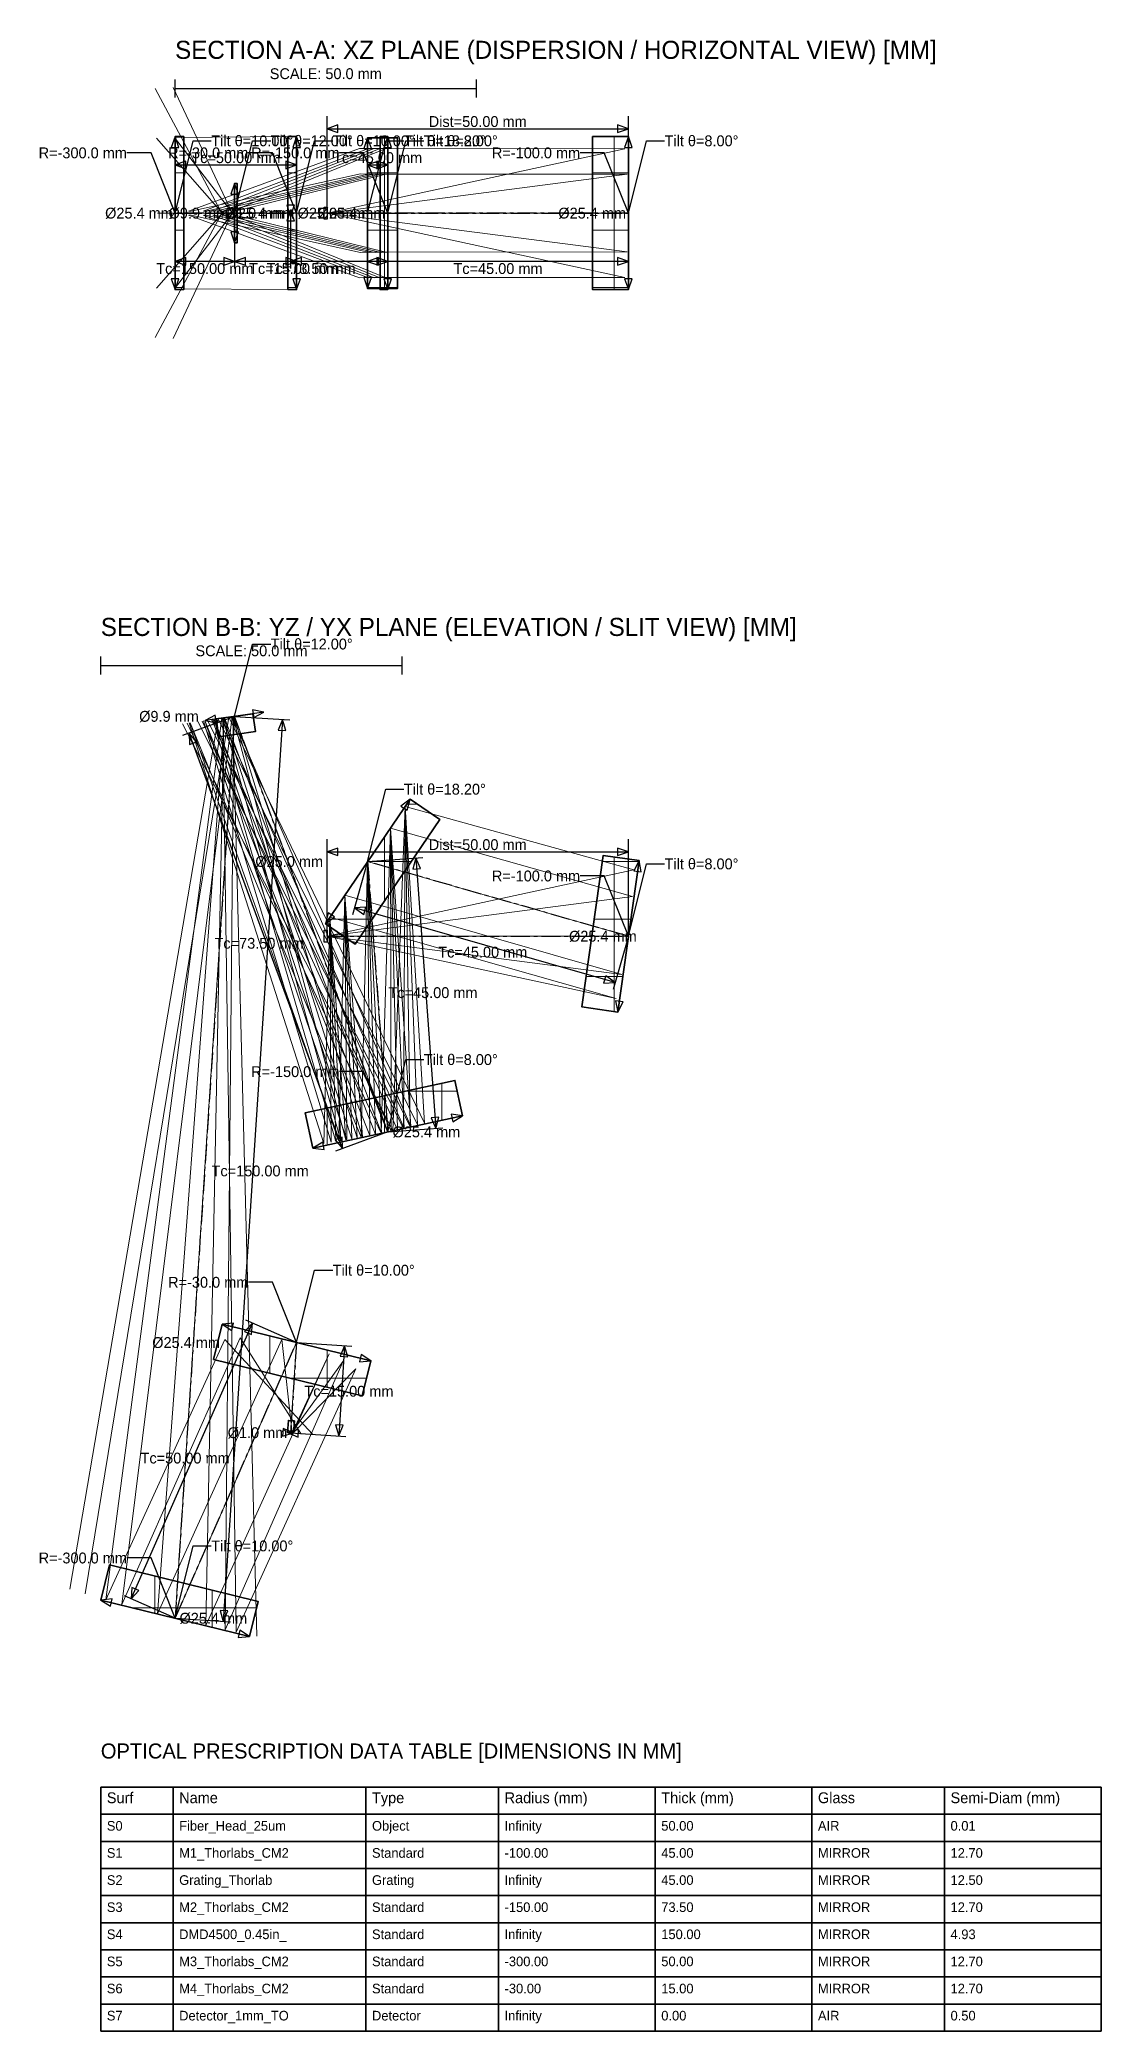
# Model space of a CAD drawing. Header units: metres. Extents: x -48 to 128, y -242 to 89.
import ezdxf
from ezdxf.enums import TextEntityAlignment as Align

# ---------------------------------------------------------------- set-up
doc = ezdxf.new("R2010")
doc.units = ezdxf.units.M
doc.linetypes.add('CENTER', pattern=[5.08, 3.175, -0.635, 0.635, -0.635])
for name, color, linetype, lineweight in [('ANNOTATIONS', 3, 'CONTINUOUS', 25), ('DIMENSIONS_LINEAR', 4, 'CONTINUOUS', 25), ('DIMENSIONS_RADIAL', 6, 'CONTINUOUS', 25), ('OPTICAL_AXIS', 1, 'CENTER', 25), ('OPTICS_COMPONENTS', 2, 'CONTINUOUS', 35), ('OPTICS_HATCH', 8, 'CONTINUOUS', 13), ('RAYS_785NM', 1, 'CONTINUOUS', 18), ('RAYS_850NM', 3, 'CONTINUOUS', 18), ('RAYS_900NM', 5, 'CONTINUOUS', 18), ('TITLE_BLOCK', 7, 'CONTINUOUS', 35)]:
    doc.layers.add(name, color=color, linetype=linetype, lineweight=lineweight)
doc.styles.add('OpenSansCondensed-Light', font='OpenSansCondensed-Light.ttf')
doc.dimstyles.new('EZDXF', dxfattribs={"dimtxt": 0.25, "dimasz": 0.175, "dimexe": 0.375, "dimexo": 0.125, "dimgap": 0.1, "dimtad": 1, "dimlfac": 100, "dimzin": 12, "dimdsep": 46, "dimtxsty": 'OpenSansCondensed-Light', "dimblk": 'ARCHTICK', "dimcen": 2.5, "dimazin": 3, "dimtfac": 0.5, "dimtmove": 2, "dimatfit": 3})

# ---------------------------------------------------------------- blocks, each defined once
blk = doc.blocks.new('_ARCHTICK')
at = {"color": 0, "linetype": 'BYBLOCK', "const_width": 0.15}
blk.add_lwpolyline([(-0.5, -0.5), (0.5, 0.5)], dxfattribs=at)

msp = doc.modelspace()

# ---------------------------------------------------------------- hatches: boundary and pattern name
at = {"layer": 'OPTICS_HATCH'}
h = msp.add_hatch(dxfattribs=at)
h.set_pattern_fill('ANSI37', scale=3, angle=45)
h.paths.add_polyline_path([(-25.21, 72.7), (-25.21, 47.3), (-23.78, 47.3), (-23.78, 72.7)])
h = msp.add_hatch(dxfattribs=at)
h.set_pattern_fill('ANSI37', scale=3, angle=45)
h.paths.add_polyline_path([(-5.06, 72.7), (-5.06, 47.3), (-6.49, 47.3), (-6.49, 72.7)])
h = msp.add_hatch(dxfattribs=at)
h.set_pattern_fill('ANSI37', scale=3, angle=45)
h.paths.add_polyline_path([(6.74, 72.5), (6.74, 47.5), (11.71, 47.5), (11.71, 72.5)])
h = msp.add_hatch(dxfattribs=at)
h.set_pattern_fill('ANSI37', scale=3, angle=45)
h.paths.add_polyline_path([(10.06, 72.7), (10.06, 47.3), (8.79, 47.3), (8.79, 72.7)])
h = msp.add_hatch(dxfattribs=at)
h.set_pattern_fill('ANSI37', scale=3, angle=45)
h.paths.add_polyline_path([(50, 72.7), (50, 47.3), (44.06, 47.3), (44.06, 72.7)])
h = msp.add_hatch(dxfattribs=at)
h.set_pattern_fill('ANSI37', scale=3, angle=45)
h.paths.add_polyline_path([(-15.35, 64.93), (-15.35, 55.07), (-14.92, 55.07), (-14.92, 64.93)])
h = msp.add_hatch(dxfattribs=at)
h.set_pattern_fill('ANSI37', scale=3, angle=45)
h.paths.add_polyline_path([(-18.4, -23.95), (-12.31, -23.07), (-11.88, -26.04), (-17.97, -26.92)])
h = msp.add_hatch(dxfattribs=at)
h.set_pattern_fill('ANSI37', scale=3, angle=45)
h.paths.add_polyline_path([(-0.28, -57.93), (13.77, -37.26), (18.73, -40.63), (4.68, -61.31)])
h = msp.add_hatch(dxfattribs=at)
h.set_pattern_fill('ANSI37', scale=3, angle=45)
h.paths.add_polyline_path([(51.77, -47.42), (48.23, -72.58), (42.29, -71.74), (45.83, -46.59)])
h = msp.add_hatch(dxfattribs=at)
h.set_pattern_fill('ANSI37', scale=3, angle=45)
h.paths.add_polyline_path([(22.48, -89.78), (-2.35, -95.16), (-3.62, -89.3), (21.21, -83.92)])
h = msp.add_hatch(dxfattribs=at)
h.set_pattern_fill('ANSI37', scale=3, angle=45)
h.paths.add_polyline_path([(-17.39, -124.4), (7.28, -130.45), (5.85, -136.28), (-18.82, -130.23)])
h = msp.add_hatch(dxfattribs=at)
h.set_pattern_fill('ANSI37', scale=3, angle=45)
h.paths.add_polyline_path([(-12.87, -176.21), (-37.54, -170.16), (-36.12, -164.34), (-11.45, -170.38)])

# ---------------------------------------------------------------- linework, layer by layer
at = {"layer": 'ANNOTATIONS'}
for p, q in [((-25.21, 79.2), (-25.21, 82.2)), ((-25.21, 80.7), (24.79, 80.7)), ((24.79, 79.2), (24.79, 82.2)), ((-37.54, -16.57), (-37.54, -13.57)), ((-37.54, -15.07), (12.46, -15.07)), ((12.46, -16.57), (12.46, -13.57))]:
    msp.add_line(p, q, dxfattribs=at)
for points in [[(0, 61), (0, 59), (-0.5, 59), (-0.5, 61)], [(0, -59), (0, -61), (-0.5, -61), (-0.5, -59)]]:
    msp.add_lwpolyline(points, close=True, dxfattribs=at)
at = {"layer": 'DIMENSIONS_LINEAR'}
for p, q in [((0, 60), (0, 76.1)), ((50, 60), (50, 76.1)), ((0, 74), (50, 74)), ((-25.21, 47.3), (-25.21, 72.7)), ((-5.06, 47.3), (-5.06, 72.7)), ((6.74, 47.5), (6.74, 72.5)), ((10.06, 47.3), (10.06, 72.7)), ((50, 47.3), (50, 72.7)), ((-25.21, 60), (-25.21, 69.2)), ((-25.21, 68), (-5.06, 68)), ((-5.06, 60), (-5.06, 69.2)), ((6.74, 60), (6.74, 69.2)), ((6.74, 68), (10.06, 68)), ((10.06, 60), (10.06, 69.2)), ((-15.35, 55.07), (-15.35, 64.93)), ((-25.21, 60), (-25.21, 50.8)), ((-15.35, 60), (-15.35, 50.8)), ((-15.35, 60), (-15.35, 50.8)), ((-6.04, 59.5), (-6.04, 60.5)), ((-6.04, 60), (-6.04, 50.8)), ((-5.06, 60), (-5.06, 50.8)), ((6.74, 60), (6.74, 50.8)), ((10.06, 60), (10.06, 50.8)), ((50, 60), (50, 50.8)), ((-15.35, 52), (-25.21, 52)), ((10.06, 52), (-15.35, 52)), ((-5.06, 52), (-6.04, 52)), ((50, 52), (6.74, 52)), ((-10.48, -22.8), (-20.23, -24.21)), ((-15.35, -23.51), (-23.99, -26.69)), ((2.56, -95.24), (-22.86, -26.28)), ((-7.37, -24.03), (-17.23, -173.71)), ((-15.35, -23.51), (-6.17, -24.11)), ((13.77, -37.26), (-0.28, -57.93)), ((0, -60), (0, -43.9)), ((0, -46), (50, -46)), ((50, -60), (50, -43.9)), ((6.74, -47.6), (4.21, -56.44)), ((6.74, -47.6), (15.92, -46.92)), ((14.72, -47.01), (18.04, -91.88)), ((48.23, -72.58), (51.77, -47.42)), ((47.79, -67.69), (4.54, -55.29)), ((50, -60), (47.46, -68.84)), ((-2.35, -95.16), (22.48, -89.78)), ((10.06, -92.47), (1.43, -95.66)), ((10.06, -92.47), (19.24, -91.79)), ((-32.53, -169.96), (-12.38, -124.2)), ((7.28, -130.45), (-17.39, -124.4)), ((-5.06, -127.43), (-13.48, -123.72)), ((-5.06, -127.43), (4.12, -128.03)), ((2.92, -127.95), (1.94, -142.92)), ((-6.54, -142.36), (-5.54, -142.43)), ((-6.04, -142.39), (3.14, -143)), ((-37.54, -170.16), (-12.87, -176.21)), ((-25.21, -173.18), (-33.63, -169.48)), ((-25.21, -173.18), (-16.03, -173.79))]:
    msp.add_line(p, q, dxfattribs=at)
for points in [[(0, 74), (1.8, 73.37), (1.8, 74.63)], [(50, 74), (48.2, 74.63), (48.2, 73.37)], [(-25.21, 72.7), (-25.84, 70.9), (-24.58, 70.9)], [(-5.06, 72.7), (-5.69, 70.9), (-4.43, 70.9)], [(6.74, 72.5), (6.11, 70.7), (7.37, 70.7)], [(10.06, 72.7), (9.43, 70.9), (10.69, 70.9)], [(50, 72.7), (49.37, 70.9), (50.63, 70.9)], [(-25.21, 68), (-23.41, 67.37), (-23.41, 68.63)], [(-5.06, 68), (-6.86, 68.63), (-6.86, 67.37)], [(6.74, 68), (8.54, 67.37), (8.54, 68.63)], [(10.06, 68), (8.26, 68.63), (8.26, 67.37)], [(-15.35, 64.93), (-15.98, 63.13), (-14.72, 63.13)], [(-6.04, 59.5), (-5.41, 61.3), (-6.67, 61.3)], [(-6.04, 60.5), (-6.67, 58.7), (-5.41, 58.7)], [(-15.35, 55.07), (-14.72, 56.87), (-15.98, 56.87)], [(-25.21, 52), (-23.41, 51.37), (-23.41, 52.63)], [(-15.35, 52), (-17.15, 52.63), (-17.15, 51.37)], [(-15.35, 52), (-13.55, 51.37), (-13.55, 52.63)], [(-5.06, 52), (-6.86, 52.63), (-6.86, 51.37)], [(-6.04, 52), (-4.24, 51.37), (-4.24, 52.63)], [(6.74, 52), (8.54, 51.37), (8.54, 52.63)], [(10.06, 52), (8.26, 52.63), (8.26, 51.37)], [(50, 52), (48.2, 52.63), (48.2, 51.37)], [(-25.21, 47.3), (-24.58, 49.1), (-25.84, 49.1)], [(-5.06, 47.3), (-4.43, 49.1), (-5.69, 49.1)], [(6.74, 47.5), (7.37, 49.3), (6.11, 49.3)], [(10.06, 47.3), (10.69, 49.1), (9.43, 49.1)], [(50, 47.3), (50.63, 49.1), (49.37, 49.1)], [(-10.48, -22.8), (-12.35, -22.44), (-12.17, -23.68)], [(-22.86, -26.28), (-22.83, -28.18), (-21.65, -27.75)], [(-20.23, -24.21), (-18.36, -24.58), (-18.54, -23.33)], [(-7.37, -24.03), (-8.12, -25.79), (-6.86, -25.87)], [(13.77, -37.26), (12.24, -38.39), (13.28, -39.1)], [(0, -46), (1.8, -46.63), (1.8, -45.37)], [(50, -46), (48.2, -45.37), (48.2, -46.63)], [(14.72, -47.01), (14.23, -48.85), (15.48, -48.75)], [(51.77, -47.42), (50.89, -49.12), (52.14, -49.29)], [(-0.28, -57.93), (1.25, -56.8), (0.21, -56.09)], [(4.54, -55.29), (6.09, -56.39), (6.44, -55.18)], [(47.79, -67.69), (46.24, -66.59), (45.89, -67.8)], [(48.23, -72.58), (49.11, -70.88), (47.86, -70.71)], [(18.04, -91.88), (18.54, -90.04), (17.28, -90.13)], [(22.48, -89.78), (20.58, -89.55), (20.85, -90.78)], [(-2.35, -95.16), (-0.45, -95.4), (-0.72, -94.17)], [(2.56, -95.24), (2.53, -93.33), (1.34, -93.77)], [(-17.39, -124.4), (-15.8, -125.44), (-15.5, -124.22)], [(-12.38, -124.2), (-13.68, -125.59), (-12.53, -126.1)], [(2.92, -127.95), (2.18, -129.71), (3.43, -129.79)], [(7.28, -130.45), (5.68, -129.41), (5.38, -130.63)], [(-5.54, -142.43), (-7.3, -141.68), (-7.38, -142.94)], [(-6.54, -142.36), (-4.79, -143.11), (-4.71, -141.85)], [(1.94, -142.92), (2.69, -141.16), (1.43, -141.08)], [(-32.53, -169.96), (-31.23, -168.57), (-32.38, -168.06)], [(-37.54, -170.16), (-35.95, -171.2), (-35.65, -169.98)], [(-17.23, -173.71), (-16.48, -171.96), (-17.74, -171.87)], [(-12.87, -176.21), (-14.47, -175.17), (-14.77, -176.39)]]:
    msp.add_lwpolyline(points, close=True, dxfattribs=at)
at = {"layer": 'OPTICAL_AXIS'}
for p, q in [((-15.35, 60), (-25.21, 60)), ((-25.21, 60), (-5.06, 60)), ((10.06, 60), (-15.35, 60)), ((-5.06, 60), (-6.04, 60)), ((0, 60), (50, 60)), ((50, 60), (6.74, 60)), ((6.74, 60), (10.06, 60)), ((-15.35, -23.51), (-25.21, -173.18)), ((10.06, -92.47), (-15.35, -23.51)), ((50, -60), (6.74, -47.6)), ((6.74, -47.6), (10.06, -92.47)), ((0, -60), (50, -60)), ((-25.21, -173.18), (-5.06, -127.43)), ((-5.06, -127.43), (-6.04, -142.39))]:
    msp.add_line(p, q, dxfattribs=at)
at = {"layer": 'OPTICS_COMPONENTS'}
for points in [[(-25.21, 72.7), (-25.21, 47.3), (-23.78, 47.3), (-23.78, 72.7)], [(-5.06, 72.7), (-5.06, 47.3), (-6.49, 47.3), (-6.49, 72.7)], [(6.74, 72.5), (6.74, 47.5), (11.71, 47.5), (11.71, 72.5)], [(10.06, 72.7), (10.06, 47.3), (8.79, 47.3), (8.79, 72.7)], [(50, 72.7), (50, 47.3), (44.06, 47.3), (44.06, 72.7)], [(-15.35, 64.93), (-15.35, 55.07), (-14.92, 55.07), (-14.92, 64.93)], [(-6.04, 60.5), (-6.04, 59.5), (-5.91, 59.5), (-5.91, 60.5)], [(-18.4, -23.95), (-12.31, -23.07), (-11.88, -26.04), (-17.97, -26.92)], [(-0.28, -57.93), (13.77, -37.26), (18.73, -40.63), (4.68, -61.31)], [(51.77, -47.42), (48.23, -72.58), (42.29, -71.74), (45.83, -46.59)], [(22.48, -89.78), (-2.35, -95.16), (-3.62, -89.3), (21.21, -83.92)], [(-17.39, -124.4), (7.28, -130.45), (5.85, -136.28), (-18.82, -130.23)], [(-5.54, -142.43), (-6.54, -142.36), (-6.41, -140.36), (-5.41, -140.43)], [(-12.87, -176.21), (-37.54, -170.16), (-36.12, -164.34), (-11.45, -170.38)]]:
    msp.add_lwpolyline(points, close=True, dxfattribs=at)
at = {"layer": 'RAYS_785NM'}
for p, q in [((-15.59, 59.64), (-25.55, 80.83)), ((-25.33, 72.55), (-6.43, 72.69)), ((-15.44, 59.74), (-25.33, 72.55)), ((6.87, 70.75), (-20.53, 60.35)), ((9.78, 70.75), (-15.59, 60.36)), ((0, 60), (49.42, 70.67)), ((0, 60), (49.42, 70.67)), ((6.61, 70.71), (9.78, 70.75)), ((6.61, 70.71), (6.87, 70.75)), ((49.42, 70.67), (6.61, 70.71)), ((49.42, 70.67), (6.61, 70.71)), ((7.03, 66.54), (-20.36, 60.26)), ((9.96, 66.54), (-15.44, 60.26)), ((0, 60), (49.79, 66.45)), ((0, 60), (49.79, 66.45)), ((6.69, 66.49), (9.96, 66.54)), ((6.69, 66.49), (7.03, 66.54)), ((49.79, 66.45), (6.69, 66.49)), ((49.79, 66.45), (6.69, 66.49)), ((-15.59, 60.36), (-25.55, 39.17)), ((-15.44, 60.26), (-25.33, 47.45)), ((-15.35, 60), (-25.21, 60)), ((-25.21, 60), (-5.06, 60)), ((6.87, 49.25), (-20.53, 59.65)), ((7.03, 53.46), (-20.36, 59.74)), ((7.12, 60), (-20.27, 60)), ((9.78, 49.25), (-15.59, 59.64)), ((9.96, 53.46), (-15.44, 59.74)), ((10.06, 60), (-15.35, 60)), ((-5.06, 60), (-6.04, 60)), ((0, 60), (49.42, 49.33)), ((0, 60), (49.79, 53.55)), ((0, 60), (50, 60)), ((0, 60), (49.42, 49.33)), ((0, 60), (49.79, 53.55)), ((0, 60), (50, 60)), ((50, 60), (6.74, 60)), ((6.74, 60), (10.06, 60)), ((50, 60), (6.74, 60)), ((6.74, 60), (7.12, 60)), ((49.79, 53.55), (6.69, 53.51)), ((49.79, 53.55), (6.69, 53.51)), ((6.69, 53.51), (9.96, 53.46)), ((6.69, 53.51), (7.03, 53.46)), ((-25.33, 47.45), (-6.43, 47.31)), ((49.42, 49.33), (6.61, 49.29)), ((49.42, 49.33), (6.61, 49.29)), ((6.61, 49.29), (9.78, 49.25)), ((6.61, 49.29), (6.87, 49.25)), ((-16.32, -23.65), (-40.13, -169.12)), ((-15.72, -23.56), (-34.03, -170.88)), ((-15.35, -23.51), (-25.21, -173.18)), ((12.67, -91.88), (-21.45, -24.39)), ((10.65, -92.34), (-20.74, -24.29)), ((0.7, -94.19), (-20.48, -24.25)), ((3.28, -93.78), (-20.3, -24.22)), ((7.12, -93.08), (-20.27, -24.22)), ((-15.45, -23.52), (-16.9, -175.1)), ((16.18, -91.01), (-16.32, -23.65)), ((13.93, -91.58), (-15.72, -23.56)), ((3.13, -93.81), (-15.65, -23.55)), ((-15.65, -23.55), (-11.66, -176.17)), ((5.91, -93.31), (-15.45, -23.52)), ((10.06, -92.47), (-15.35, -23.51)), ((12.96, -38.45), (12.67, -91.88)), ((50.93, -49), (12.96, -38.45)), ((12.96, -38.45), (16.18, -91.01)), ((50.93, -49), (12.96, -38.45)), ((50.7, -53.43), (10.51, -42.05)), ((10.51, -42.05), (13.93, -91.58)), ((50.7, -53.43), (10.51, -42.05)), ((10.51, -42.05), (10.65, -92.34)), ((0, -60), (50.93, -49)), ((0, -60), (50.93, -49)), ((50, -60), (6.74, -47.6)), ((6.74, -47.6), (10.06, -92.47)), ((50, -60), (6.74, -47.6)), ((6.74, -47.6), (7.12, -93.08)), ((0, -60), (50.7, -53.43)), ((0, -60), (50.7, -53.43)), ((48.9, -66.33), (2.95, -53.17)), ((2.95, -53.17), (5.91, -93.31)), ((48.9, -66.33), (2.95, -53.17)), ((2.95, -53.17), (3.28, -93.78)), ((47.98, -70.36), (0.48, -56.81)), ((0.48, -56.81), (3.13, -93.81)), ((47.98, -70.36), (0.48, -56.81)), ((0.48, -56.81), (0.7, -94.19)), ((0, -60), (47.98, -70.36)), ((0, -60), (48.9, -66.33)), ((0, -60), (50, -60)), ((0, -60), (47.98, -70.36)), ((0, -60), (48.9, -66.33)), ((0, -60), (50, -60)), ((-34.03, -170.88), (-14.4, -126.64)), ((-25.21, -173.18), (-5.06, -127.43)), ((-14.4, -126.64), (-4.35, -142.5)), ((-5.06, -127.43), (-6.04, -142.39)), ((-16.9, -175.1), (2.69, -130.52)), ((2.69, -130.52), (-5.88, -142.4))]:
    msp.add_line(p, q, dxfattribs=at)
at = {"layer": 'RAYS_850NM'}
for p, q in [((-17.28, 59.65), (-28.54, 80.66)), ((-17.13, 59.74), (-28.29, 72.45)), ((5.4, 70.75), (-22.99, 60.35)), ((8.79, 70.75), (-17.28, 60.35)), ((0, 60), (49.42, 70.67)), ((0, 60), (49.42, 70.67)), ((6.61, 70.71), (5.4, 70.75)), ((6.61, 70.71), (8.79, 70.75)), ((49.42, 70.67), (6.61, 70.71)), ((49.42, 70.67), (6.61, 70.71)), ((5.55, 66.54), (-22.81, 60.26)), ((8.96, 66.54), (-17.13, 60.26)), ((0, 60), (49.79, 66.45)), ((0, 60), (49.79, 66.45)), ((6.69, 66.49), (5.55, 66.54)), ((6.69, 66.49), (8.96, 66.54)), ((49.79, 66.45), (6.69, 66.49)), ((49.79, 66.45), (6.69, 66.49)), ((-17.28, 60.35), (-28.54, 39.34)), ((-17.13, 60.26), (-28.29, 47.55)), ((-17.04, 60), (-28.15, 60)), ((-28.15, 60), (-7.49, 60)), ((5.4, 49.25), (-22.99, 59.65)), ((5.55, 53.46), (-22.81, 59.74)), ((5.64, 60), (-22.7, 60)), ((8.79, 49.25), (-17.28, 59.65)), ((8.96, 53.46), (-17.13, 59.74)), ((9.06, 60), (-17.04, 60)), ((-7.49, 60), (-5.76, 60)), ((0, 60), (49.42, 49.33)), ((0, 60), (49.79, 53.55)), ((0, 60), (50, 60)), ((0, 60), (49.42, 49.33)), ((0, 60), (49.79, 53.55)), ((0, 60), (50, 60)), ((6.74, 60), (5.64, 60)), ((50, 60), (6.74, 60)), ((6.74, 60), (9.06, 60)), ((50, 60), (6.74, 60)), ((6.69, 53.51), (5.55, 53.46)), ((49.79, 53.55), (6.69, 53.51)), ((49.79, 53.55), (6.69, 53.51)), ((6.69, 53.51), (8.96, 53.46)), ((6.61, 49.29), (5.4, 49.25)), ((49.42, 49.33), (6.61, 49.29)), ((49.42, 49.33), (6.61, 49.29)), ((6.61, 49.29), (8.79, 49.25)), ((-18.08, -23.9), (-42.68, -168.34)), ((-17.45, -23.81), (-36.73, -170.12)), ((-17.04, -23.75), (-28.15, -172.45)), ((10.89, -92.29), (-23.99, -24.76)), ((9, -92.7), (-23.23, -24.65)), ((-0.52, -94.37), (-22.88, -24.6)), ((1.96, -94), (-22.71, -24.57)), ((5.64, -93.36), (-22.7, -24.57)), ((-17.11, -23.76), (-20.11, -174.39)), ((14.99, -91.32), (-18.08, -23.9)), ((12.81, -91.85), (-17.45, -23.81)), ((2.3, -93.94), (-17.31, -23.79)), ((-17.31, -23.79), (-15.07, -175.48)), ((5.01, -93.48), (-17.11, -23.76)), ((9.06, -92.69), (-17.04, -23.75)), ((12.96, -38.45), (10.89, -92.29)), ((50.93, -49), (12.96, -38.45)), ((12.96, -38.45), (14.99, -91.32)), ((50.93, -49), (12.96, -38.45)), ((10.51, -42.05), (9, -92.7)), ((50.7, -53.43), (10.51, -42.05)), ((10.51, -42.05), (12.81, -91.85)), ((50.7, -53.43), (10.51, -42.05)), ((0, -60), (50.93, -49)), ((0, -60), (50.93, -49)), ((6.74, -47.6), (5.64, -93.36)), ((50, -60), (6.74, -47.6)), ((6.74, -47.6), (9.06, -92.69)), ((50, -60), (6.74, -47.6)), ((0, -60), (50.7, -53.43)), ((0, -60), (50.7, -53.43)), ((2.95, -53.17), (1.96, -94)), ((48.9, -66.33), (2.95, -53.17)), ((2.95, -53.17), (5.01, -93.48)), ((48.9, -66.33), (2.95, -53.17)), ((0.48, -56.81), (-0.52, -94.37)), ((47.98, -70.36), (0.48, -56.81)), ((0.48, -56.81), (2.3, -93.94)), ((47.98, -70.36), (0.48, -56.81)), ((0, -60), (47.98, -70.36)), ((0, -60), (48.9, -66.33)), ((0, -60), (50, -60)), ((0, -60), (47.98, -70.36)), ((0, -60), (48.9, -66.33)), ((0, -60), (50, -60)), ((-36.73, -170.12), (-16.98, -126.95)), ((-28.15, -172.45), (-7.49, -126.94)), ((-16.98, -126.95), (-2.39, -142.63)), ((-7.49, -126.94), (-5.76, -142.41)), ((-20.11, -174.39), (0.33, -129.3)), ((-15.07, -175.48), (4.75, -131.81)), ((0.33, -129.3), (-5.77, -142.41)), ((4.75, -131.81), (-5.64, -142.42))]:
    msp.add_line(p, q, dxfattribs=at)
at = {"layer": 'RAYS_900NM'}
for p, q in [((7.8, 70.75), (-18.96, 60.35)), ((0, 60), (49.42, 70.67)), ((6.61, 70.71), (7.8, 70.75)), ((49.42, 70.67), (6.61, 70.71)), ((7.97, 66.54), (-18.8, 60.26)), ((0, 60), (49.79, 66.45)), ((6.69, 66.49), (7.97, 66.54)), ((49.79, 66.45), (6.69, 66.49)), ((7.8, 49.25), (-18.96, 59.65)), ((7.97, 53.46), (-18.8, 59.74)), ((8.06, 60), (-18.71, 60)), ((0, 60), (49.42, 49.33)), ((0, 60), (49.79, 53.55)), ((0, 60), (50, 60)), ((50, 60), (6.74, 60)), ((6.74, 60), (8.06, 60)), ((49.79, 53.55), (6.69, 53.51)), ((6.69, 53.51), (7.97, 53.46)), ((49.42, 49.33), (6.61, 49.29)), ((6.61, 49.29), (7.8, 49.25)), ((13.8, -91.61), (-19.82, -24.15)), ((11.7, -92.11), (-19.15, -24.06)), ((1.48, -94.07), (-18.95, -24.03)), ((4.12, -93.64), (-18.76, -24)), ((8.06, -92.89), (-18.71, -23.99)), ((50.93, -49), (12.96, -38.45)), ((12.96, -38.45), (13.8, -91.61)), ((50.7, -53.43), (10.51, -42.05)), ((10.51, -42.05), (11.7, -92.11)), ((0, -60), (50.93, -49)), ((50, -60), (6.74, -47.6)), ((6.74, -47.6), (8.06, -92.89)), ((0, -60), (50.7, -53.43)), ((48.9, -66.33), (2.95, -53.17)), ((2.95, -53.17), (4.12, -93.64)), ((47.98, -70.36), (0.48, -56.81)), ((0.48, -56.81), (1.48, -94.07)), ((0, -60), (47.98, -70.36)), ((0, -60), (48.9, -66.33)), ((0, -60), (50, -60))]:
    msp.add_line(p, q, dxfattribs=at)
at = {"layer": 'TITLE_BLOCK'}
for p, q in [((-37.54, -201.21), (128.46, -201.21)), ((-37.54, -201.21), (-37.54, -241.71)), ((-25.54, -201.21), (-25.54, -241.71)), ((6.46, -201.21), (6.46, -241.71)), ((28.46, -201.21), (28.46, -241.71)), ((54.46, -201.21), (54.46, -241.71)), ((80.46, -201.21), (80.46, -241.71)), ((102.46, -201.21), (102.46, -241.71)), ((128.46, -201.21), (128.46, -241.71)), ((-37.54, -205.71), (128.46, -205.71)), ((-37.54, -210.21), (128.46, -210.21)), ((-37.54, -214.71), (128.46, -214.71)), ((-37.54, -219.21), (128.46, -219.21)), ((-37.54, -223.71), (128.46, -223.71)), ((-37.54, -228.21), (128.46, -228.21)), ((-37.54, -232.71), (128.46, -232.71)), ((-37.54, -237.21), (128.46, -237.21)), ((-37.54, -241.71), (128.46, -241.71))]:
    msp.add_line(p, q, dxfattribs=at)

# ---------------------------------------------------------------- texts
at = {"layer": 'ANNOTATIONS'}
for s, p in [('SECTION A-A: XZ PLANE (DISPERSION / HORIZONTAL VIEW) [MM]', (-25.21, 84.7)), ('SECTION B-B: YZ / YX PLANE (ELEVATION / SLIT VIEW) [MM]', (-37.54, -11.07))]:
    msp.add_text(s, height=3, dxfattribs=at).set_placement(p, align=Align.BOTTOM_LEFT)
for p in [(-0.21, 81.7), (-12.54, -14.07)]:
    msp.add_text('SCALE: 50.0 mm', height=1.8, dxfattribs=at).set_placement(p, align=Align.BOTTOM_CENTER)
for s, p in [('Tilt θ=10.00°', (-19.21, 72)), ('Tilt θ=12.00°', (-9.35, 72)), ('Tilt θ=10.00°', (0.94, 72)), ('Tilt θ=18.20°', (12.74, 72)), ('Tilt θ=8.00°', (16.06, 72)), ('Tilt θ=8.00°', (56, 72)), ('Tilt θ=12.00°', (-9.35, -11.51)), ('Tilt θ=18.20°', (12.74, -35.6)), ('Tilt θ=8.00°', (56, -48)), ('Tilt θ=8.00°', (16.06, -80.47)), ('Tilt θ=10.00°', (0.94, -115.43)), ('Tilt θ=10.00°', (-19.21, -161.18))]:
    msp.add_text(s, height=1.8, dxfattribs=at).set_placement(p, align=Align.MIDDLE_LEFT)
at = {"layer": 'DIMENSIONS_LINEAR'}
for s, p in [('Dist=50.00 mm', (25, 75.2)), ('Tc=50.00 mm', (-15.13, 69.2)), ('Tc=45.00 mm', (8.4, 69.2)), ('%%c25.4 mm', (-31.21, 60)), ('%%c9.9 mm', (-21.35, 60)), ('%%c1.0 mm', (-12.04, 60)), ('%%c25.4 mm', (-11.06, 60)), ('%%c25.0 mm', (0.74, 60)), ('%%c25.4 mm', (4.06, 60)), ('%%c25.4 mm', (44, 60)), ('Tc=150.00 mm', (-20.28, 50.8)), ('Tc=15.00 mm', (-5.55, 50.8)), ('Tc=73.50 mm', (-2.64, 50.8)), ('Tc=45.00 mm', (28.37, 50.8)), ('%%c9.9 mm', (-26.23, -23.51)), ('Dist=50.00 mm', (25, -44.8)), ('%%c25.0 mm', (-6.28, -47.6)), ('%%c25.4 mm', (45.77, -60)), ('Tc=73.50 mm', (-11.28, -61.17)), ('Tc=45.00 mm', (25.84, -62.64)), ('Tc=45.00 mm', (17.58, -69.36)), ('%%c25.4 mm', (16.48, -92.47)), ('Tc=150.00 mm', (-11.1, -98.95)), ('%%c25.4 mm', (-23.39, -127.43)), ('Tc=15.00 mm', (3.63, -135.51)), ('%%c1.0 mm', (-11.54, -142.39)), ('Tc=50.00 mm', (-23.55, -146.6)), ('%%c25.4 mm', (-18.87, -173.18))]:
    msp.add_text(s, height=1.8, dxfattribs=at).set_placement(p, align=Align.MIDDLE_CENTER)
at = {"layer": 'DIMENSIONS_RADIAL'}
for s, p in [('R=-300.0 mm', (-33.21, 70)), ('R=-30.0 mm', (-13.06, 70)), ('R=-150.0 mm', (2.06, 70)), ('R=-100.0 mm', (42, 70)), ('R=-100.0 mm', (42, -50)), ('R=-150.0 mm', (2.06, -82.47)), ('R=-30.0 mm', (-13.06, -117.43)), ('R=-300.0 mm', (-33.21, -163.18))]:
    msp.add_text(s, height=1.8, dxfattribs=at).set_placement(p, align=Align.MIDDLE_RIGHT)
at = {"layer": 'TITLE_BLOCK'}
for s, height, p in [('OPTICAL PRESCRIPTION DATA TABLE [DIMENSIONS IN MM]', 2.5, (-37.54, -197.21)), ('Surf', 1.8, (-36.54, -204.41)), ('Name', 1.8, (-24.54, -204.41)), ('Type', 1.8, (7.46, -204.41)), ('Radius (mm)', 1.8, (29.46, -204.41)), ('Thick (mm)', 1.8, (55.46, -204.41)), ('Glass', 1.8, (81.46, -204.41)), ('Semi-Diam (mm)', 1.8, (103.46, -204.41)), ('S0', 1.6, (-36.54, -208.91)), ('Fiber_Head_25um', 1.6, (-24.54, -208.91)), ('Object', 1.6, (7.46, -208.91)), ('Infinity', 1.6, (29.46, -208.91)), ('50.00', 1.6, (55.46, -208.91)), ('AIR', 1.6, (81.46, -208.91)), ('0.01', 1.6, (103.46, -208.91)), ('S1', 1.6, (-36.54, -213.41)), ('M1_Thorlabs_CM2', 1.6, (-24.54, -213.41)), ('Standard', 1.6, (7.46, -213.41)), ('-100.00', 1.6, (29.46, -213.41)), ('45.00', 1.6, (55.46, -213.41)), ('MIRROR', 1.6, (81.46, -213.41)), ('12.70', 1.6, (103.46, -213.41)), ('S2', 1.6, (-36.54, -217.91)), ('Grating_Thorlab', 1.6, (-24.54, -217.91)), ('Grating', 1.6, (7.46, -217.91)), ('Infinity', 1.6, (29.46, -217.91)), ('45.00', 1.6, (55.46, -217.91)), ('MIRROR', 1.6, (81.46, -217.91)), ('12.50', 1.6, (103.46, -217.91)), ('S3', 1.6, (-36.54, -222.41)), ('M2_Thorlabs_CM2', 1.6, (-24.54, -222.41)), ('Standard', 1.6, (7.46, -222.41)), ('-150.00', 1.6, (29.46, -222.41)), ('73.50', 1.6, (55.46, -222.41)), ('MIRROR', 1.6, (81.46, -222.41)), ('12.70', 1.6, (103.46, -222.41)), ('S4', 1.6, (-36.54, -226.91)), ('DMD4500_0.45in_', 1.6, (-24.54, -226.91)), ('Standard', 1.6, (7.46, -226.91)), ('Infinity', 1.6, (29.46, -226.91)), ('150.00', 1.6, (55.46, -226.91)), ('MIRROR', 1.6, (81.46, -226.91)), ('4.93', 1.6, (103.46, -226.91)), ('S5', 1.6, (-36.54, -231.41)), ('M3_Thorlabs_CM2', 1.6, (-24.54, -231.41)), ('Standard', 1.6, (7.46, -231.41)), ('-300.00', 1.6, (29.46, -231.41)), ('50.00', 1.6, (55.46, -231.41)), ('MIRROR', 1.6, (81.46, -231.41)), ('12.70', 1.6, (103.46, -231.41)), ('S6', 1.6, (-36.54, -235.91)), ('M4_Thorlabs_CM2', 1.6, (-24.54, -235.91)), ('Standard', 1.6, (7.46, -235.91)), ('-30.00', 1.6, (29.46, -235.91)), ('15.00', 1.6, (55.46, -235.91)), ('MIRROR', 1.6, (81.46, -235.91)), ('12.70', 1.6, (103.46, -235.91)), ('S7', 1.6, (-36.54, -240.41)), ('Detector_1mm_TO', 1.6, (-24.54, -240.41)), ('Detector', 1.6, (7.46, -240.41)), ('Infinity', 1.6, (29.46, -240.41)), ('0.00', 1.6, (55.46, -240.41)), ('AIR', 1.6, (81.46, -240.41)), ('0.50', 1.6, (103.46, -240.41))]:
    msp.add_text(s, height=height, dxfattribs=at).set_placement(p, align=Align.BOTTOM_LEFT)

# ---------------------------------------------------------------- leaders
at = {"layer": 'ANNOTATIONS'}
for points in [[(-25.21, 60), (-22.21, 72), (-19.21, 72)], [(-15.35, 60), (-12.35, 72), (-9.35, 72)], [(-5.06, 60), (-2.06, 72), (0.94, 72)], [(6.74, 60), (9.74, 72), (12.74, 72)], [(10.06, 60), (13.06, 72), (16.06, 72)], [(50, 60), (53, 72), (56, 72)], [(-15.35, -23.51), (-12.35, -11.51), (-9.35, -11.51)], [(6.74, -47.6), (9.74, -35.6), (12.74, -35.6)], [(50, -60), (53, -48), (56, -48)], [(10.06, -92.47), (13.06, -80.47), (16.06, -80.47)], [(-5.06, -127.43), (-2.06, -115.43), (0.94, -115.43)], [(-25.21, -173.18), (-22.21, -161.18), (-19.21, -161.18)]]:
    msp.add_leader(points, dimstyle='EZDXF', dxfattribs=at)
at = {"layer": 'DIMENSIONS_RADIAL'}
for points in [[(-25.21, 60), (-29.21, 70), (-33.21, 70)], [(-5.06, 60), (-9.06, 70), (-13.06, 70)], [(10.06, 60), (6.06, 70), (2.06, 70)], [(50, 60), (46, 70), (42, 70)], [(50, -60), (46, -50), (42, -50)], [(10.06, -92.47), (6.06, -82.47), (2.06, -82.47)], [(-5.06, -127.43), (-9.06, -117.43), (-13.06, -117.43)], [(-25.21, -173.18), (-29.21, -163.18), (-33.21, -163.18)]]:
    msp.add_leader(points, dimstyle='EZDXF', dxfattribs=at)

doc.saveas('drawing.dxf')
